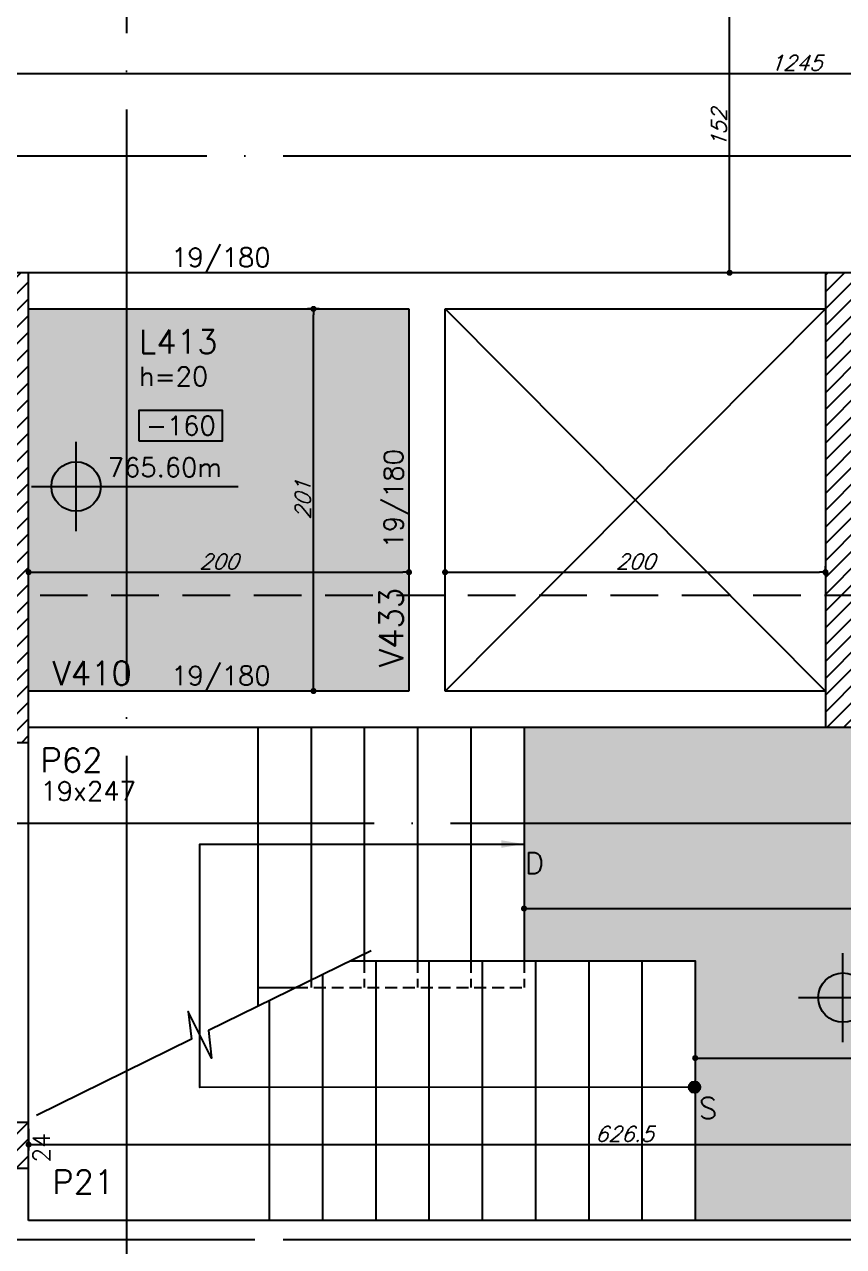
# Model space of a CAD drawing. Header units: millimetres. Extents: x -4122 to 5523, y -2094 to 2406.
# Drawn here: x 1512 to 1942, y -19 to 624 of the extents above; entities that cross this region are included whole.
import ezdxf
from ezdxf.enums import TextEntityAlignment as Align

# ---------------------------------------------------------------- set-up
doc = ezdxf.new("R2010")
doc.units = ezdxf.units.MM
doc.header["$LTSCALE"] = 50
doc.linetypes.add('DASHED', pattern=[0.75, 0.5, -0.25])
doc.linetypes.add('EIXO', pattern=[6.8, 6, -0.4, 0, -0.4])
for name, color, linetype in [('F-AUX', 2, 'Continuous'), ('F-AUX-RED', 1, 'Continuous'), ('F-COTAS', 106, 'Continuous'), ('F-DESNIVEL-9', 252, 'Continuous'), ('F-EIXO', 12, 'EIXO'), ('F-ESC-PROJ', 1, 'Continuous'), ('F-ESCADAS', 2, 'Continuous'), ('F-LAJES', 3, 'Continuous'), ('F-LAJES-DIM', 2, 'Continuous'), ('F-LAJES-NOME', 4, 'Continuous'), ('F-LEADER', 1, 'Continuous'), ('F-NÍVEL-PLANTA', 2, 'Continuous'), ('F-PILARES-DIM', 172, 'Continuous'), ('F-PILARES-HACH', 174, 'Continuous'), ('F-PILARES-NOME', 170, 'Continuous'), ('F-PILARES-S', 170, 'Continuous'), ('F-PILARES-V', 170, 'Continuous'), ('F-TEXTO', 6, 'Continuous'), ('F-TEXTO-YELLOW', 2, 'Continuous'), ('F-VIGAS', 3, 'Continuous'), ('F-VIGAS-DIM', 2, 'Continuous'), ('F-VIGAS-NOME', 4, 'Continuous'), ('F-VÃO', 1, 'Continuous')]:
    doc.layers.add(name, color=color, linetype=linetype)
doc.layers.add('F-DESNIVEL-3', color=254, linetype='Continuous', true_color=0xd5c7ff)
doc.styles.add('5385-ARQ-PB-BAS-PLA-TER-TORRE-A-106-TXT$0$R60-75', font='simplex.shx', dxfattribs={"height": 0.1125})
doc.styles.add('CP-TEXT-INCL', font='simplex.shx', dxfattribs={"oblique": 20})
doc.styles.add('MCP', font='simplex.shx')
doc.styles.add('ROMANS', font='simplex.shx')
doc.dimstyles.new('CP-COTAS-50', dxfattribs={"dimscale": 0.64, "dimtxt": 12.5, "dimasz": 5, "dimexe": 5, "dimexo": 5, "dimgap": 2.5, "dimtad": 1, "dimdec": 1, "dimdsep": 46, "dimtxsty": 'CP-TEXT-INCL', "dimblk1": 'DOT', "dimblk2": 'DOT', "dimsah": 1, "dimcen": 9, "dimclrd": 256, "dimclre": 256, "dimclrt": 256, "dimadec": 0, "dimazin": 0, "dimtfac": 1, "dimtdec": 1, "dimtmove": 2, "dimatfit": 3, "dimldrblk": 'DOT', "dimfxl": 5, "dimtolj": 1, "dimarcsym": 0})
pattern_1 = [(45, (0, 0), (-4.419417, 4.419417), [])]

# ---------------------------------------------------------------- blocks, each defined once
blk = doc.blocks.new('*U43')
at = {"layer": 'F-LAJES-DIM', "color": 1}
blk.add_lwpolyline([(0, 0), (44, 0), (44, 16), (0, 16)], close=True, dxfattribs=at)
at = {"layer": 'F-LAJES-DIM', "style": 'MCP'}
blk.add_attdef('DIM', text='', height=10, dxfattribs=at).set_placement((22, 8), align=Align.MIDDLE_CENTER)
blk = doc.blocks.new('Nível - Planta')
at = {"layer": 'F-NÍVEL-PLANTA'}
h = blk.add_hatch(color=71, dxfattribs=at)
h.paths.add_polyline_path([(0, 0), (0, 0.26, 0.414214), (-0.26, 0)])
h.paths.add_polyline_path([(0.26, 0), (0, 0), (0, -0.26, 0.414214)])
for p, q in [((0, -0.469), (0, 0.469)), ((-0.469, 0), (1.704, 0))]:
    blk.add_line(p, q, dxfattribs=at)
blk.add_circle((0, 0), 0.26, dxfattribs=at)
at = {"layer": 'F-TEXTO', "color": 3, "style": 'MCP'}
blk.add_attdef('NÍVEL', (0.333, 0.102), '', height=0.2, dxfattribs=at)
blk = doc.blocks.new('*U32')
at = {"layer": 'F-EIXO'}
blk.add_line((0, 0), (7484.954, 0), dxfattribs=at)
at = {"layer": 'F-TEXTO', "style": 'ROMANS'}
blk.add_attdef('EIXO', text='', height=17.5, dxfattribs=at).set_placement((-28.2072, 0), align=Align.MIDDLE_CENTER)
blk = doc.blocks.new('*U27')
at = {"layer": 'F-EIXO'}
blk.add_line((0, 0), (0, -3476.36), dxfattribs=at)
at = {"layer": 'F-TEXTO', "style": 'ROMANS'}
blk.add_attdef('EIXO', text='', height=17.5, rotation=360, dxfattribs=at).set_placement((0, 28.21), align=Align.MIDDLE_CENTER)
blk = doc.blocks.new('*U26')
at = {"layer": 'F-EIXO'}
blk.add_line((0, 0), (7397, 0), dxfattribs=at)
at = {"layer": 'F-TEXTO', "style": 'ROMANS'}
blk.add_attdef('EIXO', text='', height=17.5, dxfattribs=at).set_placement((-28.2072, 0), align=Align.MIDDLE_CENTER)
blk = doc.blocks.new('_DOT')
at = {"color": 0, "linetype": 'ByBlock'}
blk.add_line((-0.5, 0), (-1, 0), dxfattribs=at)
at = {"color": 0, "linetype": 'ByBlock', "const_width": 0.5}
blk.add_lwpolyline([(-0.25, 0, 1), (0.25, 0, 1)], format="xyb", close=True, dxfattribs=at)
blk = doc.blocks.new('*D273')
at = {"layer": 'DEFPOINTS', "color": 0, "transparency": 16777216}
for p in [(1295, 598.28), (2540, 598.28), (2540, 598.28)]:
    blk.add_point(p, dxfattribs=at)
at = {"layer": 'F-COTAS', "lineweight": -2, "transparency": 16777216}
blk.add_line((1298.2, 598.28), (2536.8, 598.28), dxfattribs=at)
at = {"layer": 'F-COTAS', "lineweight": -2, "transparency": 16777216, "xscale": 3.2, "yscale": 3.2, "zscale": 3.2, "rotation": 180}
blk.add_blockref('_DOT', (1295, 598.28), dxfattribs=at)
at = {"layer": 'F-COTAS', "lineweight": -2, "transparency": 16777216, "xscale": 3.2, "yscale": 3.2, "zscale": 3.2}
blk.add_blockref('_DOT', (2540, 598.28), dxfattribs=at)
at = {"layer": 'F-COTAS', "transparency": 16777216, "insert": (1917.5, 603.88), "char_height": 8, "attachment_point": 5, "style": 'CP-TEXT-INCL'}
blk.add_mtext('\\A1;1245', dxfattribs=at)
blk = doc.blocks.new('*D308')
at = {"layer": 'DEFPOINTS', "color": 0, "transparency": 16777216}
for p in [(1882.59, 645.5), (1883.42, 645.5), (1883.42, 493.5)]:
    blk.add_point(p, dxfattribs=at)
at = {"layer": 'F-COTAS', "lineweight": -2, "transparency": 16777216}
for p, q in [((1880.22, 645.5), (1879.39, 645.5)), ((1882.59, 496.7), (1882.59, 642.3)), ((1880.22, 493.5), (1879.39, 493.5))]:
    blk.add_line(p, q, dxfattribs=at)
at = {"layer": 'F-COTAS', "lineweight": -2, "transparency": 16777216, "xscale": 3.2, "yscale": 3.2, "zscale": 3.2}
for p, rotation in [((1882.59, 645.5), 90), ((1882.59, 493.5), 270)]:
    blk.add_blockref('_DOT', p, dxfattribs=dict(at, rotation=rotation))
at = {"layer": 'F-COTAS', "transparency": 16777216, "insert": (1876.99, 569.5), "char_height": 8, "attachment_point": 5, "rotation": 90, "style": 'CP-TEXT-INCL'}
blk.add_mtext('\\A1;152', dxfattribs=at)
blk = doc.blocks.new('*D317')
at = {"layer": 'DEFPOINTS', "color": 0, "transparency": 16777216}
for p in [(1933, 336), (1733, 333.92), (1933, 330.85)]:
    blk.add_point(p, dxfattribs=at)
at = {"layer": 'F-COTAS', "lineweight": -2, "transparency": 16777216}
for p, q in [((1733, 337.12), (1733, 339.2)), ((1736.2, 336), (1929.8, 336)), ((1933, 334.05), (1933, 339.2))]:
    blk.add_line(p, q, dxfattribs=at)
at = {"layer": 'F-COTAS', "lineweight": -2, "transparency": 16777216, "xscale": 3.2, "yscale": 3.2, "zscale": 3.2, "rotation": 180}
blk.add_blockref('_DOT', (1733, 336), dxfattribs=at)
at = {"layer": 'F-COTAS', "lineweight": -2, "transparency": 16777216, "xscale": 3.2, "yscale": 3.2, "zscale": 3.2}
blk.add_blockref('_DOT', (1933, 336), dxfattribs=at)
at = {"layer": 'F-COTAS', "transparency": 16777216, "insert": (1833, 341.6), "char_height": 8, "attachment_point": 5, "style": 'CP-TEXT-INCL'}
blk.add_mtext('\\A1;200', dxfattribs=at)
blk = doc.blocks.new('*D318')
at = {"layer": 'DEFPOINTS', "color": 0, "transparency": 16777216}
for p in [(1514, 336), (1714, 336), (1714, 336)]:
    blk.add_point(p, dxfattribs=at)
at = {"layer": 'F-COTAS', "lineweight": -2, "transparency": 16777216}
blk.add_line((1517.2, 336), (1710.8, 336), dxfattribs=at)
at = {"layer": 'F-COTAS', "lineweight": -2, "transparency": 16777216, "xscale": 3.2, "yscale": 3.2, "zscale": 3.2, "rotation": 180}
blk.add_blockref('_DOT', (1514, 336), dxfattribs=at)
at = {"layer": 'F-COTAS', "lineweight": -2, "transparency": 16777216, "xscale": 3.2, "yscale": 3.2, "zscale": 3.2}
blk.add_blockref('_DOT', (1714, 336), dxfattribs=at)
at = {"layer": 'F-COTAS', "transparency": 16777216, "insert": (1614, 341.6), "char_height": 8, "attachment_point": 5, "style": 'CP-TEXT-INCL'}
blk.add_mtext('\\A1;200', dxfattribs=at)
blk = doc.blocks.new('*D319')
at = {"layer": 'DEFPOINTS', "color": 0, "transparency": 16777216}
for p in [(1663.8, 474.5), (1669.92, 474.5), (1669.92, 273.5)]:
    blk.add_point(p, dxfattribs=at)
at = {"layer": 'F-COTAS', "lineweight": -2, "transparency": 16777216}
for p, q in [((1666.72, 474.5), (1660.6, 474.5)), ((1663.8, 276.7), (1663.8, 471.3)), ((1666.72, 273.5), (1660.6, 273.5))]:
    blk.add_line(p, q, dxfattribs=at)
at = {"layer": 'F-COTAS', "lineweight": -2, "transparency": 16777216, "xscale": 3.2, "yscale": 3.2, "zscale": 3.2}
for p, rotation in [((1663.8, 474.5), 90), ((1663.8, 273.5), 270)]:
    blk.add_blockref('_DOT', p, dxfattribs=dict(at, rotation=rotation))
at = {"layer": 'F-COTAS', "transparency": 16777216, "insert": (1658.2, 374), "char_height": 8, "attachment_point": 5, "rotation": 90, "style": 'CP-TEXT-INCL'}
blk.add_mtext('\\A1;201', dxfattribs=at)
blk = doc.blocks.new('*D355')
at = {"layer": 'DEFPOINTS', "color": 0, "transparency": 16777216}
for p in [(1774.5, 178.85), (2140.5, 172.35), (2140.5, 159.09)]:
    blk.add_point(p, dxfattribs=at)
at = {"layer": 'F-COTAS', "lineweight": -2, "transparency": 16777216}
for p, q in [((1774.5, 175.65), (1774.5, 155.89)), ((2140.5, 169.15), (2140.5, 155.89)), ((1777.7, 159.09), (2137.3, 159.09))]:
    blk.add_line(p, q, dxfattribs=at)
at = {"layer": 'F-COTAS', "lineweight": -2, "transparency": 16777216, "xscale": 3.2, "yscale": 3.2, "zscale": 3.2, "rotation": 180}
blk.add_blockref('_DOT', (1774.5, 159.09), dxfattribs=at)
at = {"layer": 'F-COTAS', "lineweight": -2, "transparency": 16777216, "xscale": 3.2, "yscale": 3.2, "zscale": 3.2}
blk.add_blockref('_DOT', (2140.5, 159.09), dxfattribs=at)
at = {"layer": 'F-COTAS', "transparency": 16777216, "insert": (1957.5, 164.69), "char_height": 8, "attachment_point": 5, "style": 'CP-TEXT-INCL'}
blk.add_mtext('\\A1;366', dxfattribs=at)
blk = doc.blocks.new('*D356')
at = {"layer": 'DEFPOINTS', "color": 0, "transparency": 16777216}
for p in [(1514, 46.5), (2140.5, 46.5), (2140.5, 34.95)]:
    blk.add_point(p, dxfattribs=at)
at = {"layer": 'F-COTAS', "lineweight": -2, "transparency": 16777216}
for p, q in [((1514, 43.3), (1514, 31.75)), ((2140.5, 43.3), (2140.5, 31.75)), ((1517.2, 34.95), (2137.3, 34.95))]:
    blk.add_line(p, q, dxfattribs=at)
at = {"layer": 'F-COTAS', "lineweight": -2, "transparency": 16777216, "xscale": 3.2, "yscale": 3.2, "zscale": 3.2, "rotation": 180}
blk.add_blockref('_DOT', (1514, 34.95), dxfattribs=at)
at = {"layer": 'F-COTAS', "lineweight": -2, "transparency": 16777216, "xscale": 3.2, "yscale": 3.2, "zscale": 3.2}
blk.add_blockref('_DOT', (2140.5, 34.95), dxfattribs=at)
at = {"layer": 'F-COTAS', "transparency": 16777216, "insert": (1827.25, 40.55), "char_height": 8, "attachment_point": 5, "style": 'CP-TEXT-INCL'}
blk.add_mtext('\\A1;626.5', dxfattribs=at)
blk = doc.blocks.new('A$C04536A2A')
at = {"layer": 'F-AUX'}
h = blk.add_hatch(color=1, dxfattribs=at)
edge = h.paths.add_edge_path()
edge.add_arc((-375.35, 89.11), 3, 0, 360)
at = {"layer": 'F-AUX', "color": 1}
blk.add_circle((-375.35, 89.11), 3, dxfattribs=at)
at = {"layer": 'F-AUX-RED'}
blk.add_lwpolyline([(-375.35, 89.11), (-635.43, 89), (-635.43, 217), (-465, 217)], dxfattribs=at)
blk.add_solid([(-477, 215), (-465, 217), (-477, 219)], dxfattribs=at)
at = {"layer": 'F-ESC-PROJ', "linetype": 'DASHED', "ltscale": 0.25}
for points in [[(-549, 155.5), (-549, 141.5)], [(-521, 155.5), (-521, 141.5)], [(-493, 155.5), (-493, 141.5)], [(-465, 155.5), (-465, 141.5)], [(-584.89, 141.5), (-465, 141.5)], [(-577, 145.38), (-577, 141.5)]]:
    blk.add_lwpolyline(points, dxfattribs=at)
at = {"layer": 'F-ESCADAS', "linetype": 'Continuous'}
for points in [[(-605, 278.5), (-605, 131.62)], [(-577, 278.5), (-577, 145.38)], [(-549, 278.5), (-549, 155.5)], [(-521, 278.5), (-521, 155.5)], [(-493, 278.5), (-493, 155.5)], [(-465, 278.5), (-465, 155.5)], [(-556.39, 155.5), (-375, 155.5)], [(-543, 155.5), (-543, 19)], [(-515, 155.5), (-515, 19)], [(-487, 155.5), (-487, 19)], [(-459, 155.5), (-459, 19)], [(-431, 155.5), (-431, 19)], [(-403, 155.5), (-403, 19)], [(-375, 155.5), (-375, 19)], [(-571, 148.32), (-571, 19)], [(-605, 141.5), (-584.89, 141.5)], [(-599, 134.57), (-599, 19)]]:
    blk.add_lwpolyline(points, dxfattribs=at)
at = {"layer": 'F-LEADER'}
blk.add_lwpolyline([(-545.44, 160.88), (-630.95, 118.88), (-629.34, 104.35), (-641.52, 128.97), (-639.91, 114.44), (-721.32, 74.19)], dxfattribs=at)
at = {"layer": 'F-TEXTO-YELLOW', "char_height": 11.25, "width": 61.3796, "attachment_point": 9, "style": '5385-ARQ-PB-BAS-PLA-TER-TORRE-A-106-TXT$0$R60-75'}
for s, insert in [('D', (-454.54, 201.38)), ('S', (-363.48, 72.47))]:
    blk.add_mtext(s, dxfattribs=dict(at, insert=insert))
blk = doc.blocks.new('*D379')
at = {"layer": 'DEFPOINTS', "color": 0, "transparency": 16777216}
for p in [(1864.5, 80.44), (2140.5, 80.44), (2140.5, 80.44)]:
    blk.add_point(p, dxfattribs=at)
at = {"layer": 'F-COTAS', "lineweight": -2, "transparency": 16777216}
blk.add_line((1867.7, 80.44), (2137.3, 80.44), dxfattribs=at)
at = {"layer": 'F-COTAS', "lineweight": -2, "transparency": 16777216, "xscale": 3.2, "yscale": 3.2, "zscale": 3.2, "rotation": 180}
blk.add_blockref('_DOT', (1864.5, 80.44), dxfattribs=at)
at = {"layer": 'F-COTAS', "lineweight": -2, "transparency": 16777216, "xscale": 3.2, "yscale": 3.2, "zscale": 3.2}
blk.add_blockref('_DOT', (2140.5, 80.44), dxfattribs=at)
at = {"layer": 'F-COTAS', "transparency": 16777216, "insert": (2002.5, 86.04), "char_height": 8, "attachment_point": 5, "style": 'CP-TEXT-INCL'}
blk.add_mtext('\\A1;276', dxfattribs=at)

msp = doc.modelspace()

# ---------------------------------------------------------------- hatches: boundary and pattern name
at = {"layer": 'F-DESNIVEL-3', "linetype": 'Continuous'}
h = msp.add_hatch(color=256, dxfattribs=at)
h.dxf.hatch_style = 1
h.paths.add_polyline_path([(2140.5, 137), (2140.5, 254.5), (1774.5, 254.5), (1774.5, 131.5), (1864.5, 131.5), (1864.5, -5), (2140.5, -5)])
at = {"layer": 'F-PILARES-HACH', "linetype": 'Continuous'}
h = msp.add_hatch(dxfattribs=at)
h.set_pattern_fill('ANSI31', color=256, scale=50, style=0)
h.set_pattern_definition(pattern_1)
h.paths.add_polyline_path([(1276, 22.5), (1514, 22.5), (1514, 46.5), (1295, 46.5), (1295, 493.5), (1276, 493.5)], flags=16)
h = msp.add_hatch(dxfattribs=at)
h.set_pattern_fill('ANSI31', color=256, scale=50, style=0)
h.set_pattern_definition(pattern_1)
h.paths.add_polyline_path([(1495, 246.5), (1514, 246.5), (1514, 493.5), (1495, 493.5)], flags=16)
h = msp.add_hatch(dxfattribs=at)
h.set_pattern_fill('ANSI31', color=256, scale=50, style=0)
h.set_pattern_definition(pattern_1)
h.paths.add_polyline_path([(1933, 254.5), (1952, 254.5), (1952, 493.5), (1933, 493.5)], flags=16)

# ---------------------------------------------------------------- linework, layer by layer
at = {"layer": 'F-AUX-RED', "color": 4, "linetype": 'DASHED'}
msp.add_lwpolyline([(1445, -74), (1445, 324), (2289.5, 324), (2289.5, -74), (1445, -74)], dxfattribs=at)
at = {"layer": 'F-DESNIVEL-3', "linetype": 'Continuous'}
msp.add_solid([(1803.5, 254.5), (1917.5, 254.5), (1803.5, 254.5)], dxfattribs=at)
at = {"layer": 'F-DESNIVEL-9', "linetype": 'Continuous'}
for points in [[(1714, 273.5), (1714, 474.5), (1514, 474.5)], [(1714, 273.5), (1514, 474.5), (1714, 273.5)], [(1714, 273.5), (1514, 474.5), (1514, 273.5)], [(1714, 273.5), (1514, 273.5), (1714, 273.5)]]:
    msp.add_solid(points, dxfattribs=at)
at = {"layer": 'F-EIXO'}
msp.add_line((-3768.53, -15), (3691.239, -15), dxfattribs=at)
at = {"layer": 'F-ESCADAS', "linetype": 'Continuous'}
msp.add_lwpolyline([(1864.5, 131.5), (1864.5, -5)], dxfattribs=at)
at = {"layer": 'F-LAJES'}
msp.add_lwpolyline([(1774.5, 254.5), (1774.5, 131.5), (1864.5, 131.5), (1864.5, -5)], dxfattribs=at)
at = {"layer": 'F-PILARES-S', "linetype": 'Continuous'}
for points in [[(1495, 246.5), (1514, 246.5), (1514, 493.5), (1495, 493.5), (1495, 246.5)], [(1933, 254.5), (1952, 254.5), (1952, 493.5), (1933, 493.5), (1933, 254.5)]]:
    msp.add_lwpolyline(points, dxfattribs=at)
at = {"layer": 'F-PILARES-V', "linetype": 'Continuous'}
msp.add_lwpolyline([(1276, 22.5), (1514, 22.5), (1514, 46.5), (1295, 46.5), (1295, 493.5), (1276, 493.5), (1276, 22.5)], dxfattribs=at)
at = {"layer": 'F-VIGAS'}
for points in [[(1723.5, 493.5), (1514, 493.5)], [(1933, 493.5), (1723.5, 493.5)], [(1514, 474.5), (1714, 474.5)], [(1714, 474.5), (1714, 273.5)], [(1733, 273.5), (1733, 474.5)], [(1733, 474.5), (1933, 474.5)], [(1714, 273.5), (1514, 273.5)], [(1933, 273.5), (1733, 273.5)], [(1514, 254.5), (1723.5, 254.5)], [(1723.5, 254.5), (1933, 254.5)], [(1514, 46.5), (1514, 246.5)], [(1514, -5), (1514, 22.5)], [(2140.5, -5), (1514, -5)]]:
    msp.add_lwpolyline(points, dxfattribs=at)
at = {"layer": 'F-VÃO'}
for p, q in [((1733, 273.5), (1933, 474.5)), ((1733, 474.5), (1933, 273.5))]:
    msp.add_line(p, q, dxfattribs=at)

# ---------------------------------------------------------------- block references
at = {"layer": 'F-COTAS'}
msp.add_blockref('A$C04536A2A', (2239.5, -24), dxfattribs=at)
at = {"layer": 'F-EIXO', "linetype": 'Continuous'}
for name, p in [('*U27', (1565.5, 1939.842)), ('*U32', (-3793.715, 555)), ('*U26', (-3705.761, 204)), ('*U32', (-3793.715, -15))]:
    msp.add_blockref(name, p, dxfattribs=at)
at = {"layer": 'F-LAJES-DIM', "linetype": 'Continuous'}
msp.add_blockref('*U43', (1572.034, 405.1), dxfattribs=at).add_auto_attribs({'DIM': '-160'})
at = {"layer": 'F-NÍVEL-PLANTA', "linetype": 'Continuous', "xscale": 50, "yscale": 50, "zscale": 50}
for p, values in [((1538.964, 381.069), {'NÍVEL': '765.60m'}), ((1942.206, 112.252), {'NÍVEL': '767.22m'})]:
    msp.add_blockref('Nível - Planta', p, dxfattribs=at).add_auto_attribs(values)

# ---------------------------------------------------------------- texts
at = {"layer": 'F-LAJES-DIM', "linetype": 'Continuous', "style": 'MCP'}
msp.add_text('h=20', height=10, dxfattribs=at).set_placement((1572.034, 434))
at = {"layer": 'F-LAJES-NOME', "linetype": 'Continuous', "style": 'MCP'}
msp.add_text('L413', height=12.5, dxfattribs=at).set_placement((1572.034, 451))
at = {"layer": 'F-PILARES-DIM', "linetype": 'Continuous', "style": 'MCP'}
msp.add_text('19x247', height=10, dxfattribs=at).set_placement((1520.25, 215.875))
msp.add_text('24', height=9, rotation=90, dxfattribs=at).set_placement((1525.25, 25.5))
at = {"layer": 'F-PILARES-NOME', "linetype": 'Continuous', "style": 'MCP'}
for s, p in [('P62', (1520.25, 230.875)), ('P21', (1526.445, 9.042))]:
    msp.add_text(s, height=12.5, dxfattribs=at).set_placement(p)
at = {"layer": 'F-VIGAS-DIM', "linetype": 'Continuous', "style": 'MCP'}
for p in [(1589, 496.625), (1589, 276.625)]:
    msp.add_text('19/180', height=10, dxfattribs=at).set_placement(p)
msp.add_text('19/180', height=10, rotation=90, dxfattribs=at).set_placement((1710.875, 348.5))
at = {"layer": 'F-VIGAS-NOME', "linetype": 'Continuous', "style": 'MCP'}
msp.add_text('V433', height=12.5, rotation=90, dxfattribs=at).set_placement((1710.875, 286))
msp.add_text('V410', height=12.5, dxfattribs=at).set_placement((1526.5, 276.625))

# ---------------------------------------------------------------- dimensions: what is measured, and where the dimension line sits
at = {"layer": 'F-COTAS'}
for base, p1, p2, picture, middle in [((1882.595, 645.5), (1883.423, 493.5), (1883.423, 645.5), '*D308', (1876.995, 569.5)), ((1663.797, 474.5), (1669.923, 273.5), (1669.923, 474.5), '*D319', (1658.197, 374))]:
    dim = msp.add_linear_dim(base=base, p1=p1, p2=p2, angle=90, dimstyle='CP-COTAS-50', override={"dimfxl": 7.5}, dxfattribs=at)
    dim.commit()
    dim.dimension.update_dxf_attribs({"geometry": picture, "text_midpoint": middle})
for base, p1, p2, picture, middle in [((2540, 598.276), (1295, 598.276), (2540, 598.276), '*D273', (1917.5, 603.876)), ((1714, 336), (1514, 336), (1714, 336), '*D318', (1614, 341.6)), ((1933, 336), (1733, 333.924), (1933, 330.846), '*D317', (1833, 341.6)), ((2140.5, 159.089), (1774.5, 178.851), (2140.5, 172.355), '*D355', (1957.5, 164.689)), ((2140.5, 80.435), (1864.5, 80.435), (2140.5, 80.435), '*D379', (2002.5, 86.035)), ((2140.5, 34.949), (1514, 46.5), (2140.5, 46.5), '*D356', (1827.25, 40.549))]:
    dim = msp.add_linear_dim(base=base, p1=p1, p2=p2, dimstyle='CP-COTAS-50', override={"dimfxl": 7.5}, dxfattribs=at)
    dim.commit()
    dim.dimension.update_dxf_attribs({"geometry": picture, "text_midpoint": middle})

doc.saveas('drawing.dxf')
